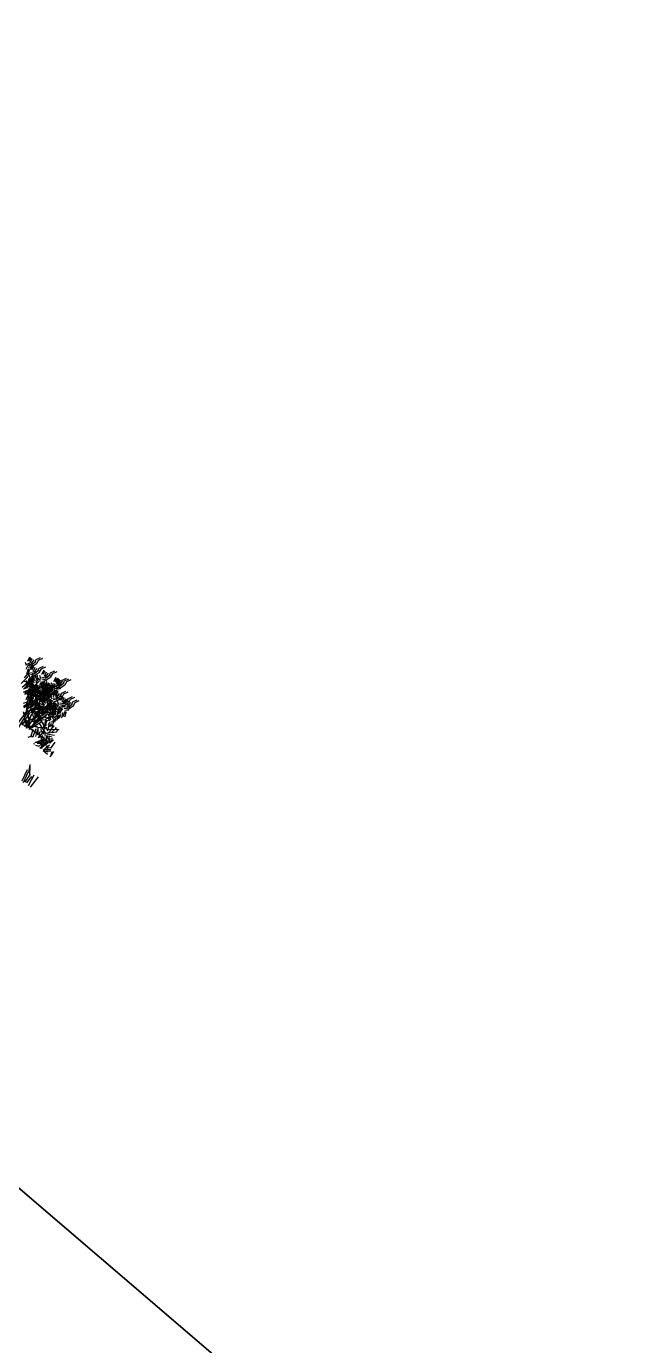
# Model space of a CAD drawing. Header units: inches. Extents: x -3368894 to 5148796, y 84 to 10864301.
# Drawn here: x 503322.33 to 503340.26, y 4346308.06 to 4346346.47 of the extents above; entities that cross this region are included whole.
import ezdxf

# ---------------------------------------------------------------- set-up
doc = ezdxf.new("R2010")
doc.units = ezdxf.units.IN
doc.header["$MEASUREMENT"] = 0
for name, color, linetype, lineweight in [('cm_alberi in secondo piano', 252, 'Continuous', 9), ('cm_campiture', 252, 'Continuous', 9), ('cm_linea di terra', 4, 'Continuous', 25)]:
    doc.layers.add(name, color=color, linetype=linetype, lineweight=lineweight)

# ---------------------------------------------------------------- blocks, each defined once
blk = doc.blocks.new('ALBERI2P')
at = {"layer": 'cm_alberi in secondo piano'}
for p, q in [((503293.367, 4346365.203), (503293.327, 4346365.42)), ((503293.417, 4346365.239), (503293.395, 4346365.411)), ((503293.503, 4346365.207), (503293.458, 4346365.42)), ((503293.57, 4346365.194), (503293.567, 4346365.425)), ((503293.679, 4346365.396), (503293.601, 4346365.138)), ((503293.63, 4346365.501), (503293.725, 4346365.69)), ((503293.661, 4346365.329), (503293.63, 4346365.501)), ((503293.638, 4346365.188), (503293.661, 4346365.428)), ((503293.756, 4346365.351), (503293.678, 4346365.093)), ((503293.73, 4346365.536), (503293.824, 4346365.726)), ((503293.76, 4346365.365), (503293.73, 4346365.536)), ((503293.976, 4346365.277), (503294.071, 4346365.466)), ((503294.076, 4346365.312), (503294.171, 4346365.502)), ((503294.247, 4346365.13), (503294.206, 4346365.347)), ((503294.296, 4346365.166), (503294.275, 4346365.338)), ((503294.382, 4346365.134), (503294.338, 4346365.347)), ((503294.449, 4346365.12), (503294.446, 4346365.351)), ((503294.51, 4346365.427), (503294.604, 4346365.617)), ((503294.54, 4346365.256), (503294.51, 4346365.427)), ((503294.518, 4346365.115), (503294.54, 4346365.355)), ((503294.609, 4346365.463), (503294.704, 4346365.653)), ((503294.64, 4346365.291), (503294.609, 4346365.463)), ((503294.876, 4346365.202), (503294.835, 4346365.419)), ((503294.925, 4346365.238), (503294.903, 4346365.409)), ((503294.973, 4346365.238), (503294.932, 4346365.455)), ((503295.011, 4346365.205), (503294.967, 4346365.418)), ((503295.022, 4346365.274), (503295.001, 4346365.446)), ((503295.108, 4346365.242), (503295.064, 4346365.455)), ((503295.078, 4346365.192), (503295.075, 4346365.423)), ((503295.187, 4346365.394), (503295.109, 4346365.137)), ((503295.138, 4346365.499), (503295.233, 4346365.688)), ((503295.169, 4346365.327), (503295.138, 4346365.499)), ((503295.146, 4346365.187), (503295.169, 4346365.427)), ((503295.176, 4346365.229), (503295.172, 4346365.46)), ((503295.264, 4346365.349), (503295.186, 4346365.091)), ((503295.285, 4346365.431), (503295.206, 4346365.173)), ((503295.236, 4346365.536), (503295.331, 4346365.725)), ((503295.266, 4346365.364), (503295.236, 4346365.536)), ((503295.238, 4346365.535), (503295.333, 4346365.724)), ((503295.268, 4346365.363), (503295.238, 4346365.535)), ((503295.244, 4346365.223), (503295.267, 4346365.463)), ((503295.362, 4346365.386), (503295.284, 4346365.128)), ((503295.335, 4346365.572), (503295.43, 4346365.761)), ((503295.366, 4346365.4), (503295.335, 4346365.572)), ((503293.452, 4346365.017), (503293.326, 4346365.095)), ((503293.408, 4346365.01), (503293.503, 4346365.199)), ((503293.448, 4346365.099), (503293.593, 4346365.176)), ((503293.493, 4346365.04), (503293.696, 4346365.148)), ((503293.508, 4346365.045), (503293.602, 4346365.235)), ((503293.538, 4346364.874), (503293.508, 4346365.045)), ((503293.578, 4346364.981), (503293.701, 4346365.107)), ((503293.611, 4346364.935), (503293.691, 4346364.697)), ((503293.798, 4346364.793), (503293.672, 4346364.871)), ((503293.713, 4346364.979), (503293.673, 4346365.196)), ((503293.674, 4346364.957), (503293.754, 4346364.718)), ((503293.713, 4346364.739), (503293.712, 4346364.501)), ((503293.763, 4346365.015), (503293.741, 4346365.187)), ((503293.78, 4346364.765), (503293.933, 4346364.634)), ((503293.794, 4346364.875), (503293.939, 4346364.952)), ((503293.849, 4346364.983), (503293.804, 4346365.196)), ((503293.839, 4346364.816), (503294.042, 4346364.924)), ((503293.88, 4346364.896), (503294.02, 4346364.674)), ((503293.916, 4346364.97), (503293.913, 4346365.201)), ((503293.924, 4346364.757), (503294.047, 4346364.883)), ((503294.11, 4346364.813), (503293.938, 4346364.615)), ((503294.114, 4346364.75), (503293.942, 4346364.552)), ((503294.025, 4346365.172), (503293.947, 4346364.914)), ((503294.007, 4346365.105), (503293.976, 4346365.277)), ((503293.984, 4346364.964), (503294.007, 4346365.204)), ((503293.997, 4346364.909), (503294.024, 4346364.724)), ((503294.02, 4346364.733), (503294.1, 4346364.494)), ((503294.102, 4346365.127), (503294.024, 4346364.869)), ((503294.199, 4346364.719), (503294.037, 4346364.75)), ((503294.106, 4346365.141), (503294.076, 4346365.312)), ((503294.084, 4346364.918), (503294.101, 4346364.796)), ((503294.169, 4346364.899), (503294.168, 4346364.773)), ((503294.332, 4346364.944), (503294.205, 4346365.022)), ((503294.376, 4346364.868), (503294.214, 4346364.872)), ((503294.246, 4346364.89), (503294.245, 4346364.651)), ((503294.294, 4346364.362), (503294.34, 4346364.768)), ((503294.349, 4346364.826), (503294.327, 4346364.709)), ((503294.328, 4346365.025), (503294.473, 4346365.102)), ((503294.373, 4346364.967), (503294.576, 4346365.075)), ((503294.409, 4346364.837), (503294.562, 4346364.706)), ((503294.435, 4346364.759), (503294.556, 4346364.537)), ((503294.458, 4346364.907), (503294.581, 4346365.034)), ((503294.558, 4346365.323), (503294.48, 4346365.065)), ((503294.49, 4346364.862), (503294.571, 4346364.623)), ((503294.506, 4346364.873), (503294.659, 4346364.743)), ((503294.508, 4346364.968), (503294.648, 4346364.746)), ((503294.553, 4346364.884), (503294.634, 4346364.645)), ((503294.636, 4346365.277), (503294.558, 4346365.019)), ((503294.739, 4346364.885), (503294.567, 4346364.686)), ((503294.743, 4346364.821), (503294.571, 4346364.623)), ((503294.748, 4346364.758), (503294.576, 4346364.56)), ((503294.639, 4346364.624), (503294.598, 4346364.841)), ((503294.606, 4346365.005), (503294.746, 4346364.782)), ((503294.626, 4346364.981), (503294.652, 4346364.796)), ((503294.837, 4346364.921), (503294.664, 4346364.723)), ((503294.828, 4346364.79), (503294.665, 4346364.822)), ((503294.688, 4346364.66), (503294.667, 4346364.832)), ((503294.84, 4346364.858), (503294.668, 4346364.66)), ((503294.845, 4346364.795), (503294.673, 4346364.597)), ((503294.712, 4346364.989), (503294.73, 4346364.868)), ((503294.723, 4346365.017), (503294.75, 4346364.833)), ((503294.774, 4346364.628), (503294.73, 4346364.841)), ((503294.925, 4346364.827), (503294.763, 4346364.858)), ((503294.952, 4346364.724), (503294.79, 4346364.755)), ((503294.797, 4346364.971), (503294.797, 4346364.845)), ((503294.81, 4346365.026), (503294.827, 4346364.905)), ((503294.96, 4346365.016), (503294.834, 4346365.093)), ((503294.842, 4346364.615), (503294.838, 4346364.846)), ((503295.005, 4346364.939), (503294.843, 4346364.944)), ((503294.951, 4346364.817), (503294.872, 4346364.559)), ((503294.875, 4346364.962), (503294.874, 4346364.723)), ((503294.895, 4346365.008), (503294.894, 4346364.881)), ((503294.902, 4346364.922), (503294.997, 4346365.111)), ((503294.932, 4346364.75), (503294.902, 4346364.922)), ((503294.91, 4346364.609), (503294.933, 4346364.849)), ((503294.922, 4346364.434), (503294.969, 4346364.84)), ((503295.058, 4346365.052), (503294.931, 4346365.13)), ((503295.103, 4346364.976), (503294.94, 4346364.98)), ((503295.028, 4346364.772), (503294.95, 4346364.514)), ((503294.978, 4346364.898), (503294.956, 4346364.781)), ((503294.957, 4346365.097), (503295.101, 4346365.174)), ((503294.972, 4346364.998), (503294.972, 4346364.76)), ((503295.001, 4346364.957), (503295.096, 4346365.147)), ((503295.032, 4346364.786), (503295.001, 4346364.957)), ((503295.002, 4346365.039), (503295.204, 4346365.147)), ((503295.02, 4346364.471), (503295.066, 4346364.877)), ((503295.075, 4346364.935), (503295.053, 4346364.818)), ((503295.054, 4346365.134), (503295.199, 4346365.211)), ((503295.064, 4346364.831), (503295.185, 4346364.609)), ((503295.067, 4346364.624), (503295.166, 4346364.741)), ((503295.087, 4346364.979), (503295.209, 4346365.105)), ((503295.099, 4346365.075), (503295.302, 4346365.183)), ((503295.119, 4346364.934), (503295.199, 4346364.695)), ((503295.209, 4346364.606), (503295.141, 4346364.744)), ((503295.162, 4346364.868), (503295.282, 4346364.645)), ((503295.22, 4346364.712), (503295.18, 4346364.929)), ((503295.182, 4346364.956), (503295.263, 4346364.717)), ((503295.184, 4346365.016), (503295.307, 4346365.142)), ((503295.216, 4346364.971), (503295.297, 4346364.732)), ((503295.269, 4346364.748), (503295.248, 4346364.92)), ((503295.279, 4346364.992), (503295.36, 4346364.753)), ((503295.356, 4346364.716), (503295.311, 4346364.929)), ((503295.423, 4346364.703), (503295.42, 4346364.934)), ((503295.532, 4346364.905), (503295.454, 4346364.647)), ((503295.483, 4346365.01), (503295.578, 4346365.199)), ((503295.514, 4346364.838), (503295.483, 4346365.01)), ((503295.491, 4346364.697), (503295.514, 4346364.937)), ((503295.609, 4346364.86), (503295.531, 4346364.602)), ((503295.604, 4346364.712), (503295.563, 4346364.929)), ((503295.583, 4346365.045), (503295.677, 4346365.235)), ((503295.613, 4346364.874), (503295.583, 4346365.045)), ((503295.653, 4346364.748), (503295.632, 4346364.92)), ((503295.739, 4346364.716), (503295.695, 4346364.929)), ((503295.806, 4346364.703), (503295.803, 4346364.934)), ((503295.861, 4346364.712), (503295.821, 4346364.929)), ((503295.915, 4346364.905), (503295.837, 4346364.647)), ((503295.867, 4346365.01), (503295.961, 4346365.199)), ((503295.897, 4346364.838), (503295.867, 4346365.01)), ((503295.875, 4346364.697), (503295.897, 4346364.937)), ((503295.911, 4346364.748), (503295.889, 4346364.92)), ((503295.993, 4346364.86), (503295.915, 4346364.602)), ((503295.997, 4346364.716), (503295.952, 4346364.929)), ((503295.966, 4346365.045), (503296.061, 4346365.235)), ((503295.997, 4346364.874), (503295.966, 4346365.045)), ((503296.064, 4346364.703), (503296.061, 4346364.934)), ((503296.173, 4346364.905), (503296.095, 4346364.647)), ((503296.124, 4346365.01), (503296.219, 4346365.199)), ((503296.155, 4346364.838), (503296.124, 4346365.01)), ((503296.132, 4346364.697), (503296.155, 4346364.937)), ((503296.25, 4346364.86), (503296.172, 4346364.602)), ((503296.224, 4346365.045), (503296.319, 4346365.235)), ((503296.254, 4346364.874), (503296.224, 4346365.045)), ((503293.843, 4346364.717), (503293.68, 4346364.721)), ((503293.76, 4346364.211), (503293.807, 4346364.618)), ((503293.816, 4346364.676), (503293.794, 4346364.558)), ((503293.807, 4346364.365), (503293.907, 4346364.482)), ((503293.949, 4346364.347), (503293.881, 4346364.485)), ((503293.9, 4346364.451), (503293.981, 4346364.45)), ((503293.902, 4346364.608), (503294.023, 4346364.386)), ((503293.91, 4346364.115), (503293.961, 4346364.368)), ((503293.913, 4346364.36), (503294.08, 4346364.347)), ((503294.119, 4346364.686), (503293.947, 4346364.488)), ((503294.128, 4346364.578), (503293.956, 4346364.38)), ((503293.957, 4346364.712), (503294.037, 4346364.473)), ((503294.116, 4346364.229), (503293.977, 4346364.437)), ((503294.155, 4346364.475), (503293.982, 4346364.277)), ((503294.001, 4346364.531), (503294.042, 4346364.269)), ((503294.004, 4346364.092), (503294.109, 4346364.254)), ((503294.007, 4346364.152), (503294.058, 4346364.405)), ((503294.037, 4346364.473), (503294.123, 4346364.386)), ((503294.226, 4346364.615), (503294.064, 4346364.647)), ((503294.068, 4346364.276), (503294.181, 4346364.362)), ((503294.249, 4346364.525), (503294.086, 4346364.556)), ((503294.09, 4346363.974), (503294.181, 4346364.164)), ((503294.099, 4346364.567), (503294.139, 4346364.305)), ((503294.262, 4346364.465), (503294.099, 4346364.497)), ((503294.135, 4346364.509), (503294.221, 4346364.423)), ((503294.137, 4346364.476), (503294.226, 4346364.232)), ((503294.316, 4346364.357), (503294.153, 4346364.388)), ((503294.213, 4346364.165), (503294.153, 4346363.984)), ((503294.172, 4346364.259), (503294.325, 4346364.128)), ((503294.193, 4346364.086), (503294.208, 4346364.213)), ((503294.357, 4346364.263), (503294.194, 4346364.294)), ((503294.204, 4346364.219), (503294.28, 4346364.101)), ((503294.218, 4346364.517), (503294.313, 4346364.331)), ((503294.218, 4346364.377), (503294.218, 4346364.517)), ((503294.234, 4346364.513), (503294.324, 4346364.269)), ((503294.31, 4346364.202), (503294.251, 4346364.021)), ((503294.272, 4346364.391), (503294.412, 4346364.168)), ((503294.276, 4346364.006), (503294.316, 4346364.137)), ((503294.277, 4346364.309), (503294.294, 4346364.178)), ((503294.358, 4346364.219), (503294.277, 4346364.309)), ((503294.278, 4346363.967), (503294.35, 4346364.16)), ((503294.289, 4346364.1), (503294.389, 4346364.217)), ((503294.302, 4346364.256), (503294.377, 4346364.138)), ((503294.313, 4346364.331), (503294.313, 4346364.454)), ((503294.313, 4346364.208), (503294.412, 4346364.326)), ((503294.315, 4346364.554), (503294.41, 4346364.368)), ((503294.315, 4346364.413), (503294.315, 4346364.554)), ((503294.322, 4346364.349), (503294.422, 4346364.466)), ((503294.503, 4346364.307), (503294.33, 4346364.109)), ((503294.331, 4346364.448), (503294.431, 4346364.566)), ((503294.506, 4346364.244), (503294.334, 4346364.046)), ((503294.339, 4346363.993), (503294.443, 4346364.209)), ((503294.511, 4346364.181), (503294.339, 4346363.983)), ((503294.34, 4346364.327), (503294.358, 4346364.219)), ((503294.341, 4346364.516), (503294.44, 4346364.633)), ((503294.431, 4346364.083), (503294.363, 4346364.22)), ((503294.435, 4346364.193), (503294.367, 4346364.331)), ((503294.373, 4346364.043), (503294.414, 4346364.174)), ((503294.374, 4346364.346), (503294.392, 4346364.214)), ((503294.455, 4346364.255), (503294.374, 4346364.346)), ((503294.38, 4346364.331), (503294.412, 4346364.155)), ((503294.389, 4346364.403), (503294.416, 4346364.218)), ((503294.46, 4346364.332), (503294.392, 4346364.47)), ((503294.475, 4346364.431), (503294.407, 4346364.569)), ((503294.41, 4346364.368), (503294.411, 4346364.49)), ((503294.412, 4346364.331), (503294.413, 4346364.48)), ((503294.483, 4346364.498), (503294.414, 4346364.636)), ((503294.416, 4346364.39), (503294.484, 4346364.182)), ((503294.591, 4346364.213), (503294.429, 4346364.244)), ((503294.436, 4346364.03), (503294.54, 4346364.246)), ((503294.437, 4346364.364), (503294.455, 4346364.255)), ((503294.47, 4346364.294), (503294.453, 4346364.507)), ((503294.618, 4346364.109), (503294.456, 4346364.141)), ((503294.466, 4346364.023), (503294.56, 4346364.204)), ((503294.476, 4346364.412), (503294.493, 4346364.291)), ((503294.477, 4346364.368), (503294.509, 4346364.192)), ((503294.51, 4346364.367), (503294.51, 4346364.517)), ((503294.514, 4346364.427), (503294.582, 4346364.219)), ((503294.521, 4346364.339), (503294.521, 4346364.475)), ((503294.596, 4346364.177), (503294.53, 4346364.339)), ((503294.568, 4346364.331), (503294.55, 4346364.544)), ((503294.561, 4346364.394), (503294.561, 4346364.267)), ((503294.563, 4346364.06), (503294.658, 4346364.241)), ((503294.756, 4346364.65), (503294.584, 4346364.452)), ((503294.724, 4346364.438), (503294.597, 4346364.516)), ((503294.769, 4346364.362), (503294.606, 4346364.366)), ((503294.783, 4346364.546), (503294.611, 4346364.348)), ((503294.618, 4346364.376), (503294.619, 4346364.512)), ((503294.694, 4346364.213), (503294.627, 4346364.376)), ((503294.632, 4346364.164), (503294.737, 4346364.326)), ((503294.638, 4346364.384), (503294.638, 4346364.146)), ((503294.854, 4346364.686), (503294.682, 4346364.488)), ((503294.686, 4346363.856), (503294.732, 4346364.263)), ((503294.855, 4346364.687), (503294.692, 4346364.718)), ((503294.696, 4346364.348), (503294.81, 4346364.434)), ((503294.881, 4346364.583), (503294.708, 4346364.385)), ((503294.878, 4346364.597), (503294.715, 4346364.628)), ((503294.741, 4346364.321), (503294.719, 4346364.203)), ((503294.719, 4346364.046), (503294.809, 4346364.235)), ((503294.72, 4346364.52), (503294.865, 4346364.597)), ((503294.89, 4346364.537), (503294.728, 4346364.569)), ((503294.73, 4346364.2), (503294.835, 4346364.363)), ((503294.753, 4346364.347), (503294.907, 4346364.216)), ((503294.765, 4346364.461), (503294.968, 4346364.569)), ((503294.944, 4346364.429), (503294.782, 4346364.46)), ((503294.794, 4346364.385), (503294.907, 4346364.471)), ((503294.875, 4346363.992), (503294.807, 4346364.13)), ((503294.975, 4346364.633), (503294.813, 4346364.665)), ((503294.816, 4346364.083), (503294.907, 4346364.272)), ((503294.822, 4346364.158), (503294.837, 4346364.284)), ((503294.985, 4346364.334), (503294.823, 4346364.366)), ((503294.988, 4346364.574), (503294.825, 4346364.605)), ((503294.828, 4346364.253), (503294.948, 4346364.031)), ((503294.85, 4346364.402), (503294.973, 4346364.528)), ((503294.853, 4346364.479), (503294.993, 4346364.256)), ((503295.042, 4346364.465), (503294.879, 4346364.497)), ((503294.882, 4346364.356), (503294.963, 4346364.118)), ((503295.084, 4346364.395), (503294.912, 4346364.197)), ((503295.088, 4346364.332), (503294.915, 4346364.134)), ((503294.918, 4346364.172), (503295.017, 4346364.289)), ((503295.083, 4346364.371), (503294.92, 4346364.402)), ((503294.92, 4346364.195), (503294.934, 4346364.321)), ((503295.093, 4346364.269), (503294.92, 4346364.071)), ((503295.101, 4346364.16), (503294.929, 4346363.962)), ((503294.941, 4346364.28), (503295.041, 4346364.397)), ((503294.945, 4346364.378), (503295.026, 4346364.139)), ((503294.951, 4346364.421), (503295.05, 4346364.538)), ((503294.96, 4346364.52), (503295.06, 4346364.637)), ((503294.969, 4346364.587), (503295.069, 4346364.704)), ((503294.971, 4346364.491), (503294.997, 4346364.306)), ((503295.06, 4346364.154), (503294.992, 4346364.292)), ((503295.064, 4346364.265), (503294.995, 4346364.403)), ((503295.173, 4346364.301), (503295.01, 4346364.332)), ((503295.015, 4346364.209), (503295.115, 4346364.326)), ((503295.089, 4346364.404), (503295.021, 4346364.542)), ((503295.104, 4346364.502), (503295.036, 4346364.64)), ((503295.199, 4346364.197), (503295.037, 4346364.229)), ((503295.039, 4346364.317), (503295.138, 4346364.434)), ((503295.111, 4346364.57), (503295.043, 4346364.708)), ((503295.048, 4346364.458), (503295.148, 4346364.575)), ((503295.057, 4346364.557), (503295.157, 4346364.674)), ((503295.057, 4346364.5), (503295.075, 4346364.379)), ((503295.222, 4346364.107), (503295.06, 4346364.139)), ((503295.157, 4346364.191), (503295.089, 4346364.329)), ((503295.161, 4346364.302), (503295.093, 4346364.44)), ((503295.186, 4346364.44), (503295.118, 4346364.578)), ((503295.201, 4346364.539), (503295.133, 4346364.677)), ((503295.137, 4346364.347), (503295.29, 4346364.216)), ((503295.142, 4346364.482), (503295.142, 4346364.355)), ((503295.305, 4346364.526), (503295.179, 4346364.604)), ((503295.35, 4346364.45), (503295.187, 4346364.454)), ((503295.22, 4346364.472), (503295.219, 4346364.234)), ((503295.237, 4346364.479), (503295.377, 4346364.256)), ((503295.267, 4346363.944), (503295.313, 4346364.351)), ((503295.467, 4346364.395), (503295.295, 4346364.197)), ((503295.471, 4346364.332), (503295.299, 4346364.134)), ((503295.323, 4346364.409), (503295.3, 4346364.291)), ((503295.301, 4346364.608), (503295.446, 4346364.685)), ((503295.476, 4346364.269), (503295.304, 4346364.071)), ((503295.305, 4346364.031), (503295.404, 4346364.148)), ((503295.485, 4346364.16), (503295.313, 4346363.962)), ((503295.314, 4346364.098), (503295.414, 4346364.215)), ((503295.346, 4346364.549), (503295.549, 4346364.657)), ((503295.354, 4346364.491), (503295.381, 4346364.306)), ((503295.449, 4346364.013), (503295.381, 4346364.151)), ((503295.456, 4346364.08), (503295.388, 4346364.218)), ((503295.556, 4346364.301), (503295.394, 4346364.332)), ((503295.395, 4346364.347), (503295.548, 4346364.216)), ((503295.409, 4346364.341), (503295.53, 4346364.119)), ((503295.583, 4346364.197), (503295.42, 4346364.229)), ((503295.431, 4346364.49), (503295.554, 4346364.616)), ((503295.441, 4346364.5), (503295.458, 4346364.379)), ((503295.606, 4346364.107), (503295.443, 4346364.139)), ((503295.463, 4346364.444), (503295.544, 4346364.206)), ((503295.494, 4346364.479), (503295.634, 4346364.256)), ((503295.526, 4346364.482), (503295.525, 4346364.355)), ((503295.527, 4346364.466), (503295.607, 4346364.227)), ((503295.725, 4346364.395), (503295.553, 4346364.197)), ((503295.729, 4346364.332), (503295.557, 4346364.134)), ((503295.734, 4346364.269), (503295.561, 4346364.071)), ((503295.688, 4346364.526), (503295.562, 4346364.604)), ((503295.742, 4346364.16), (503295.57, 4346363.962)), ((503295.733, 4346364.45), (503295.571, 4346364.454)), ((503295.603, 4346364.472), (503295.602, 4346364.234)), ((503295.612, 4346364.491), (503295.638, 4346364.306)), ((503295.651, 4346363.944), (503295.697, 4346364.351)), ((503295.814, 4346364.301), (503295.651, 4346364.332)), ((503295.841, 4346364.197), (503295.678, 4346364.229)), ((503295.706, 4346364.409), (503295.684, 4346364.291)), ((503295.685, 4346364.608), (503295.83, 4346364.685)), ((503295.688, 4346364.031), (503295.788, 4346364.148)), ((503295.698, 4346364.5), (503295.716, 4346364.379)), ((503295.698, 4346364.098), (503295.797, 4346364.215)), ((503295.864, 4346364.107), (503295.701, 4346364.139)), ((503295.73, 4346364.549), (503295.933, 4346364.657)), ((503295.832, 4346364.013), (503295.764, 4346364.151)), ((503295.84, 4346364.08), (503295.771, 4346364.218)), ((503295.783, 4346364.482), (503295.783, 4346364.355)), ((503295.792, 4346364.341), (503295.913, 4346364.119)), ((503295.815, 4346364.49), (503295.938, 4346364.616)), ((503295.946, 4346364.526), (503295.82, 4346364.604)), ((503295.991, 4346364.45), (503295.828, 4346364.454)), ((503295.847, 4346364.444), (503295.928, 4346364.206)), ((503295.861, 4346364.472), (503295.86, 4346364.234)), ((503295.908, 4346363.944), (503295.955, 4346364.351)), ((503295.91, 4346364.466), (503295.991, 4346364.227)), ((503295.942, 4346364.608), (503296.087, 4346364.685)), ((503295.964, 4346364.409), (503295.942, 4346364.291)), ((503295.946, 4346364.031), (503296.046, 4346364.148)), ((503295.955, 4346364.098), (503296.055, 4346364.215)), ((503295.987, 4346364.549), (503296.19, 4346364.657)), ((503296.09, 4346364.013), (503296.022, 4346364.151)), ((503296.097, 4346364.08), (503296.029, 4346364.218)), ((503296.05, 4346364.341), (503296.171, 4346364.119)), ((503296.072, 4346364.49), (503296.195, 4346364.616)), ((503296.105, 4346364.444), (503296.185, 4346364.206)), ((503296.168, 4346364.466), (503296.248, 4346364.227)), ((503294.18, 4346363.93), (503294.253, 4346364.123)), ((503294.346, 4346364.041), (503294.387, 4346363.779)), ((503294.52, 4346364.072), (503294.348, 4346363.874)), ((503294.547, 4346363.969), (503294.375, 4346363.771)), ((503294.382, 4346363.983), (503294.468, 4346363.896)), ((503294.396, 4346363.586), (503294.501, 4346363.749)), ((503294.427, 4346363.934), (503294.521, 4346363.644)), ((503294.46, 4346363.771), (503294.573, 4346363.857)), ((503294.641, 4346364.019), (503294.479, 4346364.051)), ((503294.481, 4346363.987), (503294.571, 4346363.743)), ((503294.482, 4346363.469), (503294.573, 4346363.658)), ((503294.654, 4346363.96), (503294.491, 4346363.991)), ((503294.558, 4346363.675), (503294.498, 4346363.495)), ((503294.525, 4346363.441), (503294.598, 4346363.634)), ((503294.53, 4346363.924), (503294.612, 4346363.924)), ((503294.544, 4346363.834), (503294.711, 4346363.821)), ((503294.708, 4346363.851), (503294.545, 4346363.883)), ((503294.549, 4346363.73), (503294.625, 4346363.612)), ((503294.56, 4346363.559), (503294.58, 4346363.628)), ((503294.562, 4346363.887), (503294.563, 4346364.028)), ((503294.563, 4346364.028), (503294.658, 4346363.842)), ((503294.749, 4346363.757), (503294.586, 4346363.788)), ((503294.586, 4346363.581), (503294.6, 4346363.707)), ((503294.747, 4346363.703), (503294.608, 4346363.911)), ((503294.621, 4346363.517), (503294.661, 4346363.648)), ((503294.622, 4346363.82), (503294.639, 4346363.688)), ((503294.703, 4346363.729), (503294.622, 4346363.82)), ((503294.638, 4346363.626), (503294.689, 4346363.879)), ((503294.652, 4346363.663), (503294.697, 4346363.731)), ((503294.652, 4346363.587), (503294.724, 4346363.627)), ((503294.659, 4346363.495), (503294.656, 4346363.628)), ((503294.658, 4346363.842), (503294.658, 4346363.964)), ((503294.681, 4346363.594), (503294.781, 4346363.712)), ((503294.684, 4346363.503), (503294.788, 4346363.72)), ((503294.685, 4346363.934), (503294.778, 4346363.644)), ((503294.685, 4346363.838), (503294.703, 4346363.729)), ((503294.705, 4346363.703), (503294.804, 4346363.82)), ((503294.714, 4346363.843), (503294.814, 4346363.961)), ((503294.723, 4346363.943), (503294.823, 4346364.06)), ((503294.725, 4346363.841), (503294.757, 4346363.666)), ((503294.726, 4346363.54), (503294.726, 4346363.628)), ((503294.73, 4346364.041), (503294.77, 4346363.779)), ((503294.733, 4346364.01), (503294.832, 4346364.127)), ((503294.824, 4346363.577), (503294.755, 4346363.715)), ((503294.757, 4346363.841), (503294.758, 4346363.991)), ((503294.827, 4346363.688), (503294.759, 4346363.826)), ((503294.761, 4346363.901), (503294.829, 4346363.693)), ((503294.765, 4346363.983), (503294.852, 4346363.896)), ((503294.852, 4346363.826), (503294.784, 4346363.964)), ((503294.788, 4346363.924), (503294.869, 4346363.924)), ((503294.815, 4346363.805), (503294.798, 4346364.018)), ((503294.867, 4346363.925), (503294.799, 4346364.063)), ((503294.802, 4346363.834), (503294.968, 4346363.821)), ((503294.853, 4346363.527), (503294.806, 4346363.628)), ((503294.81, 4346363.534), (503294.905, 4346363.714)), ((503294.865, 4346363.987), (503294.954, 4346363.743)), ((503294.865, 4346363.85), (503294.866, 4346363.986)), ((503295.004, 4346363.703), (503294.865, 4346363.911)), ((503294.941, 4346363.687), (503294.875, 4346363.85)), ((503294.941, 4346363.675), (503294.881, 4346363.495)), ((503294.887, 4346362.817), (503295.602, 4346363.583)), ((503294.896, 4346363.626), (503294.947, 4346363.879)), ((503294.897, 4346363.628), (503294.907, 4346363.608)), ((503294.908, 4346363.441), (503294.981, 4346363.634)), ((503294.932, 4346363.73), (503295.008, 4346363.612)), ((503294.946, 4346364.028), (503295.041, 4346363.842)), ((503294.946, 4346363.887), (503294.946, 4346364.028)), ((503295.128, 4346364.057), (503294.956, 4346363.859)), ((503294.969, 4346363.628), (503295.015, 4346363.521)), ((503294.977, 4346363.674), (503295.082, 4346363.837)), ((503294.987, 4346364.041), (503295.028, 4346363.779)), ((503295.004, 4346363.517), (503295.045, 4346363.648)), ((503295.005, 4346363.82), (503295.023, 4346363.688)), ((503295.086, 4346363.729), (503295.005, 4346363.82)), ((503295.023, 4346363.983), (503295.109, 4346363.896)), ((503295.345, 4346363.236), (503295.024, 4346363.63)), ((503295.041, 4346363.842), (503295.042, 4346363.964)), ((503295.041, 4346363.859), (503295.155, 4346363.945)), ((503295.063, 4346363.557), (503295.154, 4346363.746)), ((503295.067, 4346363.503), (503295.171, 4346363.72)), ((503295.068, 4346363.838), (503295.086, 4346363.729)), ((503295.072, 4346363.628), (503295.201, 4346363.399)), ((503295.235, 4346364.048), (503295.073, 4346364.079)), ((503295.108, 4346363.841), (503295.14, 4346363.666)), ((503295.122, 4346363.987), (503295.212, 4346363.743)), ((503295.289, 4346363.939), (503295.127, 4346363.971)), ((503295.199, 4346363.675), (503295.139, 4346363.495)), ((503295.141, 4346363.841), (503295.141, 4346363.991)), ((503295.145, 4346363.901), (503295.212, 4346363.693)), ((503295.148, 4346363.628), (503295.376, 4346363.439)), ((503295.166, 4346363.441), (503295.239, 4346363.634)), ((503295.167, 4346363.669), (503295.181, 4346363.795)), ((503295.33, 4346363.845), (503295.168, 4346363.876)), ((503295.199, 4346363.805), (503295.181, 4346364.018)), ((503295.19, 4346363.73), (503295.266, 4346363.612)), ((503295.194, 4346363.534), (503295.289, 4346363.714)), ((503295.201, 4346363.399), (503295.284, 4346363.628)), ((503295.204, 4346364.028), (503295.299, 4346363.842)), ((503295.204, 4346363.887), (503295.204, 4346364.028)), ((503295.307, 4346363.628), (503295.222, 4346363.286)), ((503295.249, 4346363.85), (503295.249, 4346363.986)), ((503295.325, 4346363.687), (503295.258, 4346363.85)), ((503295.262, 4346363.682), (503295.362, 4346363.8)), ((503295.262, 4346363.517), (503295.302, 4346363.648)), ((503295.263, 4346363.82), (503295.28, 4346363.688)), ((503295.344, 4346363.729), (503295.263, 4346363.82)), ((503295.478, 4346363.628), (503295.263, 4346363.173)), ((503295.286, 4346363.791), (503295.386, 4346363.908)), ((503295.295, 4346363.931), (503295.395, 4346364.049)), ((503295.299, 4346363.842), (503295.299, 4346363.964)), ((503295.325, 4346363.503), (503295.429, 4346363.72)), ((503295.326, 4346363.838), (503295.344, 4346363.729)), ((503295.405, 4346363.665), (503295.337, 4346363.803)), ((503295.512, 4346364.057), (503295.339, 4346363.859)), ((503295.408, 4346363.776), (503295.34, 4346363.914)), ((503295.361, 4346363.674), (503295.466, 4346363.837)), ((503295.534, 4346363.628), (503295.363, 4346363.236)), ((503295.434, 4346363.914), (503295.365, 4346364.052)), ((503295.366, 4346363.841), (503295.398, 4346363.666)), ((503295.376, 4346363.439), (503295.398, 4346363.628)), ((503295.398, 4346363.841), (503295.399, 4346363.991)), ((503295.402, 4346363.901), (503295.47, 4346363.693)), ((503295.425, 4346363.859), (503295.538, 4346363.945)), ((503295.456, 4346363.805), (503295.439, 4346364.018)), ((503295.447, 4346363.557), (503295.538, 4346363.746)), ((503295.452, 4346363.534), (503295.546, 4346363.714)), ((503295.619, 4346364.048), (503295.456, 4346364.079)), ((503295.507, 4346363.85), (503295.507, 4346363.986)), ((503295.673, 4346363.939), (503295.51, 4346363.971)), ((503295.582, 4346363.687), (503295.516, 4346363.85)), ((503295.55, 4346363.669), (503295.565, 4346363.795)), ((503295.714, 4346363.845), (503295.551, 4346363.876)), ((503295.769, 4346364.057), (503295.597, 4346363.859)), ((503295.618, 4346363.674), (503295.723, 4346363.837)), ((503295.622, 4346363.628), (503295.877, 4346363.19)), ((503295.646, 4346363.682), (503295.746, 4346363.8)), ((503295.67, 4346363.791), (503295.769, 4346363.908)), ((503295.679, 4346363.931), (503295.779, 4346364.049)), ((503295.682, 4346363.859), (503295.796, 4346363.945)), ((503295.833, 4346363.406), (503295.691, 4346363.628)), ((503295.705, 4346363.557), (503295.795, 4346363.746)), ((503295.876, 4346364.048), (503295.714, 4346364.079)), ((503295.788, 4346363.665), (503295.72, 4346363.803)), ((503295.792, 4346363.776), (503295.724, 4346363.914)), ((503295.817, 4346363.914), (503295.749, 4346364.052)), ((503295.93, 4346363.939), (503295.768, 4346363.971)), ((503295.808, 4346363.669), (503295.823, 4346363.795)), ((503295.971, 4346363.845), (503295.809, 4346363.876)), ((503295.863, 4346363.628), (503295.896, 4346363.479)), ((503295.904, 4346363.682), (503296.003, 4346363.8)), ((503295.927, 4346363.791), (503296.027, 4346363.908)), ((503295.937, 4346363.931), (503296.036, 4346364.049)), ((503295.949, 4346363.628), (503295.996, 4346363.446)), ((503296.046, 4346363.665), (503295.978, 4346363.803)), ((503296.05, 4346363.776), (503295.981, 4346363.914)), ((503296.075, 4346363.914), (503296.007, 4346364.052)), ((503296.376, 4346363.622), (503296.013, 4346363.319)), ((503296.029, 4346363.628), (503296.036, 4346363.527)), ((503296.088, 4346363.628), (503296.125, 4346363.243)), ((503296.119, 4346363.628), (503296.122, 4346363.545)), ((503296.26, 4346363.628), (503296.221, 4346363.342)), ((503296.234, 4346363.628), (503296.262, 4346363.487)), ((503296.361, 4346363.628), (503296.361, 4346363.495)), ((503296.403, 4346363.62), (503296.39, 4346363.628)), ((503294.626, 4346363.256), (503295.154, 4346362.848)), ((503294.654, 4346363.486), (503294.785, 4346363.26)), ((503294.789, 4346363.455), (503294.685, 4346363.193)), ((503294.769, 4346362.777), (503294.74, 4346363.486)), ((503294.794, 4346363.337), (503294.895, 4346362.591)), ((503295.239, 4346362.924), (503294.798, 4346363.419)), ((503294.83, 4346363.473), (503294.915, 4346363.169)), ((503294.964, 4346362.763), (503294.888, 4346363.418)), ((503294.925, 4346363.527), (503295.375, 4346363.159)), ((503295.212, 4346362.771), (503294.988, 4346363.431)), ((503294.988, 4346363.431), (503295.108, 4346362.749)), ((503295.565, 4346363.131), (503295.131, 4346362.843)), ((503295.186, 4346363.421), (503295.212, 4346362.771)), ((503295.336, 4346363.457), (503295.329, 4346362.794)), ((503295.371, 4346362.933), (503295.571, 4346363.456)), ((503295.458, 4346363.457), (503295.95, 4346363.289)), ((503295.489, 4346363.312), (503296.035, 4346363.117)), ((503295.552, 4346363.005), (503295.681, 4346362.616)), ((503295.602, 4346363.438), (503295.832, 4346363.262)), ((503295.606, 4346363.095), (503295.754, 4346362.905)), ((503295.633, 4346363.01), (503295.763, 4346362.733)), ((503295.724, 4346363.172), (503295.841, 4346363.045)), ((503295.728, 4346362.936), (503295.795, 4346362.858)), ((503295.787, 4346363.017), (503295.822, 4346362.885)), ((503295.859, 4346363.107), (503295.909, 4346363.02)), ((503295.864, 4346362.876), (503295.922, 4346363.047)), ((503296.09, 4346362.957), (503295.876, 4346362.764)), ((503295.876, 4346362.764), (503296.008, 4346362.957)), ((503295.886, 4346363.134), (503295.972, 4346363.025)), ((503296.008, 4346362.957), (503295.891, 4346362.809)), ((503295.924, 4346363.524), (503296.026, 4346363.247)), ((503295.937, 4346363.17), (503296.063, 4346363.025)), ((503295.986, 4346363.09), (503296.388, 4346363.499)), ((503296.085, 4346363.135), (503296.393, 4346363.309)), ((503296.094, 4346363.057), (503296.324, 4346363.174)), ((503296.112, 4346363.061), (503296.301, 4346362.817)), ((503296.464, 4346362.937), (503296.153, 4346363.07)), ((503296.153, 4346363.07), (503296.252, 4346362.916)), ((503296.226, 4346363.128), (503296.307, 4346363.001)), ((503296.325, 4346363.06), (503296.469, 4346362.91)), ((503296.383, 4346363.142), (503296.478, 4346362.979)), ((503296.488, 4346363.118), (503296.464, 4346362.937)), ((503296.609, 4346363.078), (503296.622, 4346362.752)), ((503295.465, 4346362.911), (503295.614, 4346362.553)), ((503295.623, 4346362.638), (503295.519, 4346362.48)), ((503295.705, 4346362.895), (503295.782, 4346362.836)), ((503295.931, 4346362.912), (503295.864, 4346362.876)), ((503295.889, 4346362.42), (503295.939, 4346362.451)), ((503295.891, 4346362.809), (503295.931, 4346362.912)), ((503295.921, 4346362.502), (503296.138, 4346362.866)), ((503296.152, 4346362.7), (503295.921, 4346362.502)), ((503295.994, 4346362.849), (503296.255, 4346362.564)), ((503296.138, 4346362.866), (503296.007, 4346362.65)), ((503296.174, 4346362.654), (503296.02, 4346362.51)), ((503296.164, 4346362.474), (503296.025, 4346362.42)), ((503296.062, 4346362.926), (503296.188, 4346362.767)), ((503296.062, 4346362.872), (503296.269, 4346362.636)), ((503296.089, 4346362.718), (503296.309, 4346362.482)), ((503296.211, 4346362.902), (503296.161, 4346362.492)), ((503296.265, 4346362.911), (503296.246, 4346362.514)), ((503296.346, 4346362.929), (503296.251, 4346362.432)), ((503296.391, 4346362.856), (503296.278, 4346362.45)), ((503296.496, 4346362.811), (503296.426, 4346362.45)), ((503296.426, 4346362.45), (503296.684, 4346362.427)), ((503296.477, 4346362.473), (503296.432, 4346362.748)), ((503296.649, 4346362.756), (503296.468, 4346362.636)), ((503296.671, 4346362.684), (503296.486, 4346362.531)), ((503296.567, 4346362.545), (503296.49, 4346362.73)), ((503296.522, 4346362.459), (503296.707, 4346362.648)), ((503296.643, 4346362.499), (503296.567, 4346362.545)), ((503296.865, 4346362.421), (503296.77, 4346362.653)), ((503296.86, 4346362.512), (503296.839, 4346362.707)), ((503296.34, 4346361.577), (503296.529, 4346361.237)), ((503296.389, 4346361.514), (503296.605, 4346361.206)), ((503296.398, 4346361.301), (503296.519, 4346360.755)), ((503296.479, 4346361.261), (503296.618, 4346360.722)), ((503296.628, 4346361.233), (503296.658, 4346360.803)), ((503296.732, 4346361.183), (503296.745, 4346360.821)), ((503296.777, 4346361.305), (503296.884, 4346360.763)), ((503296.985, 4346361.372), (503296.983, 4346360.771))]:
    blk.add_line(p, q, dxfattribs=at)
for points in [[(503294.996, 4346363.769), (503294.654, 4346364.173), (503294.106, 4346364.978)], [(503294.944, 4346364.452), (503295.021, 4346365.036)], [(503294.432, 4346364.09), (503294.509, 4346364.674)], [(503294.803, 4346363.476), (503294.924, 4346363.628)], [(503294.865, 4346363.025), (503295.046, 4346363.06), (503295.334, 4346363.628)], [(503294.919, 4346362.781), (503295.32, 4346362.928), (503295.45, 4346363.43)], [(503295.345, 4346363.022), (503295.584, 4346363.135), (503295.919, 4346363.369)], [(503295.119, 4346362.854), (503296.46, 4346362.912)]]:
    blk.add_lwpolyline(points, dxfattribs=at)

msp = doc.modelspace()

# ---------------------------------------------------------------- linework, layer by layer
at = {"layer": 'cm_linea di terra'}
msp.add_lwpolyline([(503251.994, 4346372.738), (503351.618, 4346287.365)], dxfattribs=at)

# ---------------------------------------------------------------- block references
at = {"layer": 'cm_campiture', "xscale": 0.6416244933523889, "yscale": 0.6416244933523889, "zscale": 0.6416244933523889, "rotation": 321.8774500585128}
msp.add_blockref('ALBERI2P', (-1472333.195, 2351809.181), dxfattribs=at)

doc.saveas('drawing.dxf')
